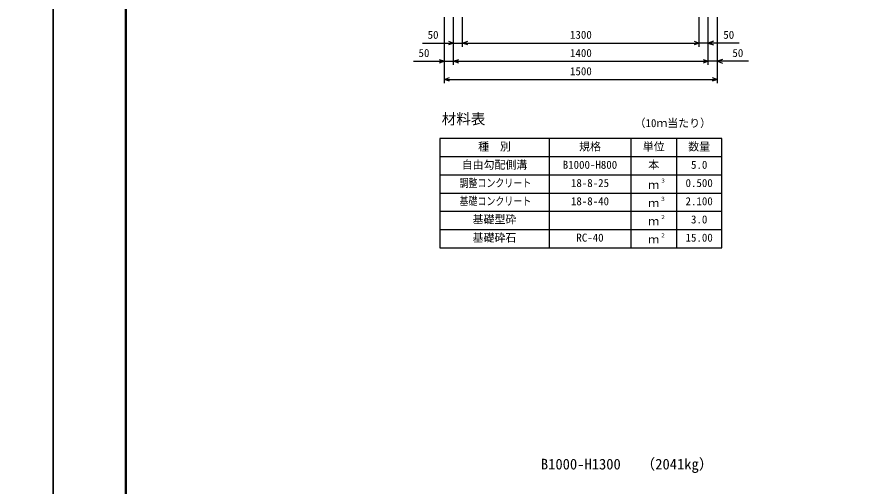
# Model space of a CAD drawing. Units: millimetres, scale not verified. Extents: x -16800 to 16800, y -5940 to 5940.
# Drawn here: x -200 to 4418, y -96 to 2481 of the extents above; entities that cross this region are included whole.
import ezdxf
from ezdxf.enums import TextEntityAlignment as Align

# ---------------------------------------------------------------- set-up
doc = ezdxf.new("R2010")
doc.units = ezdxf.units.MM
doc.header["$LTSCALE"] = 20
for name, color, linetype, lineweight in [('0-0_DIM', 7, 'Continuous', 25), ('0-1_Defpoints', 5, 'Continuous', 25), ('0-3_HYO', 3, 'Continuous', 25), ('0-4_HYO2', 4, 'Continuous', 25), ('0-6_TXT', 7, 'Continuous', 25), ('0-7_WAKU', 3, 'Continuous', 25)]:
    doc.layers.add(name, color=color, linetype=linetype, lineweight=lineweight)
doc.styles.add('ＭＳ ゴシック', font='')
doc.styles.get('ＭＳ ゴシック').set_extended_font_data('MS Gothic')

msp = doc.modelspace()

# ---------------------------------------------------------------- linework, layer by layer
at = {"layer": '0-0_DIM'}
for p, q in [((2150, 2117.42), (2150, 2479.77)), ((2200, 2217.42), (2200, 2479.77)), ((2250, 2317.42), (2250, 2479.77)), ((3550, 2317.42), (3550, 2479.77)), ((3600, 2217.42), (3600, 2479.77)), ((3650, 2117.42), (3650, 2479.77)), ((2030, 2337.42), (2250, 2337.42)), ((2250, 2337.42), (3550, 2337.42)), ((3770, 2337.42), (3550, 2337.42)), ((1980, 2237.42), (2200, 2237.42)), ((2200, 2237.42), (3600, 2237.42)), ((3820, 2237.42), (3600, 2237.42)), ((2150, 2137.42), (3650, 2137.42))]:
    msp.add_line(p, q, dxfattribs=at)
for points in [[(2171.81, 2347.68), (2200, 2337.42), (2171.81, 2327.16)], [(2278.19, 2327.16), (2250, 2337.42), (2278.19, 2347.68)], [(3521.81, 2347.68), (3550, 2337.42), (3521.81, 2327.16)], [(3628.19, 2347.68), (3600, 2337.42), (3628.19, 2327.16)], [(2121.81, 2247.68), (2150, 2237.42), (2121.81, 2227.16)], [(2228.19, 2227.16), (2200, 2237.42), (2228.19, 2247.68)], [(3571.81, 2247.68), (3600, 2237.42), (3571.81, 2227.16)], [(3678.19, 2247.68), (3650, 2237.42), (3678.19, 2227.16)], [(2178.19, 2127.16), (2150, 2137.42), (2178.19, 2147.68)], [(3621.81, 2147.68), (3650, 2137.42), (3621.81, 2127.16)]]:
    msp.add_lwpolyline(points, dxfattribs=at)
at = {"layer": '0-1_Defpoints'}
for points in [[(-16800, -5940), (0, -5940), (0, 5940), (-16800, 5940)], [(0, -5940), (16800, -5940), (16800, 5940), (0, 5940)]]:
    msp.add_lwpolyline(points, close=True, dxfattribs=at)
at = {"layer": '0-3_HYO'}
for p, q in [((2725, 1813.47), (2725, 1213.47)), ((3175, 1813.47), (3175, 1213.47)), ((3425, 1813.47), (3425, 1213.47)), ((2125, 1713.47), (3675, 1713.47))]:
    msp.add_line(p, q, dxfattribs=at)
msp.add_lwpolyline([(2125, 1213.47), (3675, 1213.47), (3675, 1813.47), (2125, 1813.47)], close=True, dxfattribs=at)
at = {"layer": '0-4_HYO2'}
for p, q in [((2125, 1613.47), (3675, 1613.47)), ((2125, 1513.47), (3675, 1513.47)), ((2125, 1413.47), (3675, 1413.47)), ((2125, 1313.47), (3675, 1313.47))]:
    msp.add_line(p, q, dxfattribs=at)
at = {"layer": '0-7_WAKU', "lineweight": 50}
msp.add_lwpolyline([(400, -5540), (16400, -5540), (16400, 5540), (400, 5540)], close=True, dxfattribs=at)

# ---------------------------------------------------------------- texts
at = {"layer": '0-0_DIM', "style": 'ＭＳ ゴシック'}
for s, p in [('50', (2057.56, 2347.42)), ('1300', (2840, 2347.42)), ('50', (3682.44, 2347.42)), ('50', (2007.56, 2247.42)), ('1400', (2840, 2247.42)), ('50', (3732.44, 2247.42)), ('1500', (2840, 2147.42))]:
    msp.add_text(s, height=43.99, dxfattribs=at).set_placement(p, align=Align.BOTTOM_LEFT)
at = {"layer": '0-6_TXT', "style": 'ＭＳ ゴシック'}
for s, height, p in [('材料表', 58.65, (2135, 1873.47)), ('（10ｍ当たり）', 43.99, (3195, 1862.47)), ('種\u3000別', 43.99, (2335, 1733.47)), ('規格', 43.99, (2890, 1733.47)), ('単位', 43.99, (3240, 1733.47)), ('数量', 43.99, (3490, 1733.47)), ('自由勾配側溝', 43.99, (2245, 1633.47)), ('B1000-H800', 43.99, (2800, 1633.47)), ('本', 43.99, (3270, 1633.47)), ('5.0', 43.99, (3505, 1633.47)), ('18-8-25', 43.99, (2845, 1533.47)), ('３', 21.99, (3335.54, 1563.84)), ('0.500', 43.99, (3475, 1533.47)), ('ｍ', 43.99, (3270, 1523.47)), ('18-8-40', 43.99, (2845, 1433.47)), ('３', 21.99, (3335.54, 1463.84)), ('2.100', 43.99, (3475, 1433.47)), ('ｍ', 43.99, (3270, 1423.47)), ('基礎型砕', 43.99, (2305, 1333.47)), ('２', 21.99, (3335.54, 1363.84)), ('3.0', 43.99, (3505, 1333.47)), ('ｍ', 43.99, (3270, 1323.47)), ('基礎砕石', 43.99, (2305, 1233.47)), ('RC-40', 43.99, (2875, 1233.47)), ('ｍ', 43.99, (3270, 1223.47)), ('２', 21.99, (3335.54, 1263.84)), ('15.00', 43.99, (3475, 1233.47)), ('B1000-H1300', 58.65, (2680, -22.06)), ('（2041kg）', 58.65, (3228.37, -22.06))]:
    msp.add_text(s, height=height, dxfattribs=at).set_placement(p, align=Align.BOTTOM_LEFT)
at = {"layer": '0-6_TXT', "style": 'ＭＳ ゴシック', "width": 0.8}
for s, p in [('調整コンクリート', (2233, 1533.47)), ('基礎コンクリート', (2233, 1433.47))]:
    msp.add_text(s, height=43.99, dxfattribs=at).set_placement(p, align=Align.BOTTOM_LEFT)

doc.saveas('drawing.dxf')
